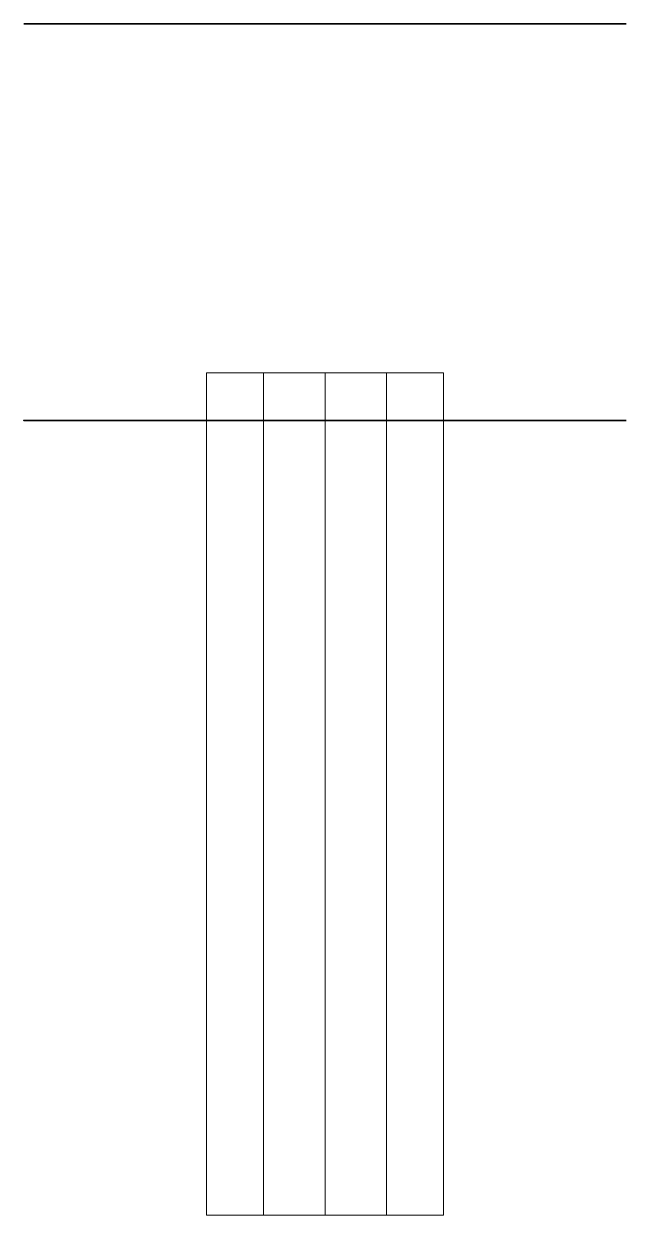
# Model space of a CAD drawing. Header units: metres. Extents: x -0.21 to 0.21, y -0.654 to 0.15.
# Drawn here: x -0.038 to 0.038, y -0.0002 to 0.15 of the extents above; entities that cross this region are included whole.
import ezdxf

# ---------------------------------------------------------------- set-up
doc = ezdxf.new("R2010")
doc.units = ezdxf.units.M
doc.layers.get('0').update_dxf_attribs({"color": 6})
doc.layers.add('3D_Armatur-stolpe_XS_Steel01', color=8, linetype='Continuous', lineweight=35)
doc.layers.add('3D_Lys_XS_Steel01', color=253, linetype='Continuous')

# ---------------------------------------------------------------- blocks, each defined once
blk = doc.blocks.new('A$Cd5f4683e')
at = {"layer": '3D_Armatur-stolpe_XS_Steel01', "extrusion": (0, -1, -2.22045e-16)}
blk.add_circle((0, 0, -0.1), 0.038, dxfattribs=at)

msp = doc.modelspace()

# ---------------------------------------------------------------- linework, layer by layer
at = {"layer": '3D_Lys_XS_Steel01', "extrusion": (0, -1, -2.22045e-16)}
msp.add_circle((0, 0, -0.15), 0.038, dxfattribs=at)

# ---------------------------------------------------------------- block references
msp.add_blockref('A$Cd5f4683e', (0, 0))

# ---------------------------------------------------------------- meshes
at = {"layer": '3D_Lys_XS_Steel01', "lineweight": 9}
mesh = msp.add_polyface(dxfattribs=at)
corners = [(0.01495, 0.106, -0.03101), (0.01495, 0.106, -0.03789), (-0.01495, 0.106, -0.03789), (-0.01495, 0.106, -0.03101), (-0.00774, 0.106, -0.03399), (0, 0.106, -0.035), (0.00774, 0.106, -0.03399)]
mesh.append_faces([[corners[k] for k in face] for face in [(6, 1, 5)]], dxfattribs={"vtx0": -1, "vtx1": -1})
mesh.append_faces([[corners[k] for k in face] for face in [(2, 4, 5, 1)]], dxfattribs={"vtx0": -1, "vtx2": -1})
mesh.append_faces([[corners[k] for k in face] for face in [(0, 1, 6), (3, 4, 2)]], dxfattribs={"vtx1": -1})
mesh = msp.add_polyface(dxfattribs=at)
corners = [(-0.01495, -0.0002, -0.03101), (-0.00774, -0.0002, -0.03399), (0, -0.0002, -0.035), (0.00774, -0.0002, -0.03399), (0.01495, -0.0002, -0.03101), (0.01495, 0.106, -0.03101), (0.00774, 0.106, -0.03399), (0, 0.106, -0.035), (-0.00774, 0.106, -0.03399), (-0.01495, 0.106, -0.03101)]
mesh.append_faces([[corners[k] for k in face] for face in [(6, 3, 4, 5)]], dxfattribs={"vtx0": -1})
mesh.append_faces([[corners[k] for k in face] for face in [(3, 6, 7, 2), (8, 1, 2, 7)]], dxfattribs={"vtx0": -1, "vtx2": -1})
mesh.append_faces([[corners[k] for k in face] for face in [(9, 0, 1, 8)]], dxfattribs={"vtx2": -1})
mesh = msp.add_polyface(dxfattribs=at)
corners = [(-0.01495, -0.0002, -0.03101), (-0.01495, 0.106, -0.03101), (-0.01495, 0.106, -0.03789), (-0.01495, -0.0002, -0.03789)]
mesh.append_faces([[corners[k] for k in face] for face in [(0, 1, 2, 3)]])
mesh = msp.add_polyface(dxfattribs=at)
corners = [(-0.01495, -0.0002, -0.03789), (-0.01495, 0.106, -0.03789), (0.01495, 0.106, -0.03789), (0.01495, -0.0002, -0.03789)]
mesh.append_faces([[corners[k] for k in face] for face in [(0, 1, 2, 3)]])
mesh = msp.add_polyface(dxfattribs=at)
corners = [(0.01495, -0.0002, -0.03789), (0.01495, 0.106, -0.03789), (0.01495, 0.106, -0.03101), (0.01495, -0.0002, -0.03101)]
mesh.append_faces([[corners[k] for k in face] for face in [(0, 1, 2, 3)]])
mesh = msp.add_polyface(dxfattribs=at)
corners = [(0.01495, -0.0002, -0.03101), (0.00774, -0.0002, -0.03399), (0, -0.0002, -0.035), (-0.00774, -0.0002, -0.03399), (-0.01495, -0.0002, -0.03101), (-0.01495, -0.0002, -0.03789), (0.01495, -0.0002, -0.03789)]
mesh.append_faces([[corners[k] for k in face] for face in [(3, 5, 2)]], dxfattribs={"vtx0": -1, "vtx1": -1})
mesh.append_faces([[corners[k] for k in face] for face in [(6, 1, 2, 5)]], dxfattribs={"vtx0": -1, "vtx2": -1})
mesh.append_faces([[corners[k] for k in face] for face in [(4, 5, 3), (0, 1, 6)]], dxfattribs={"vtx1": -1})

doc.saveas('drawing.dxf')
